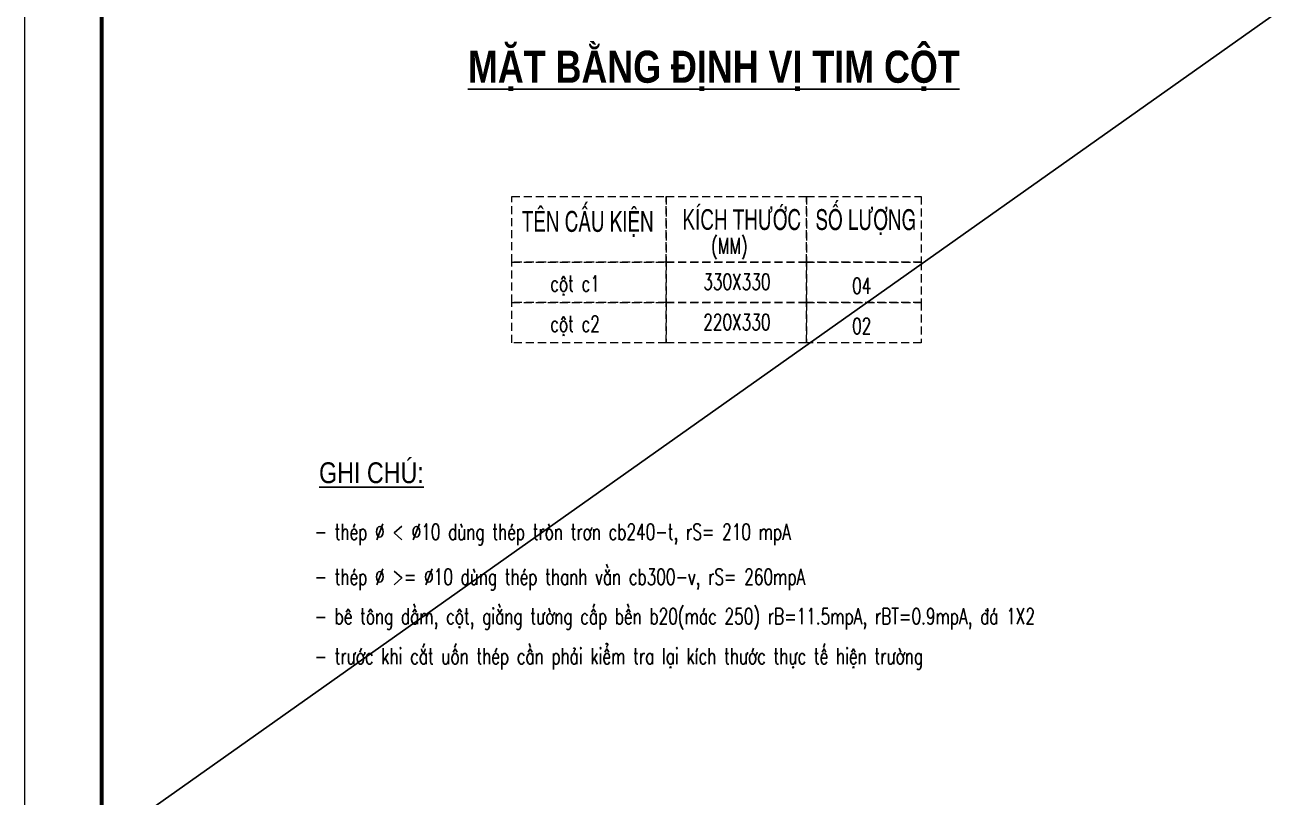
# Model space of a CAD drawing. Header units: millimetres. Extents: x -182770 to 489476, y -561170 to -280028.
# Drawn here: x 73676 to 93015, y -540714 to -528665 of the extents above; entities that cross this region are included whole.
import ezdxf
from ezdxf.enums import TextEntityAlignment as Align

# ---------------------------------------------------------------- set-up
doc = ezdxf.new("R2010")
doc.units = ezdxf.units.MM
doc.header["$MEASUREMENT"] = 0
doc.linetypes.add('HIDDEN', pattern=[0.375, 0.25, -0.125])
doc.layers.get('Defpoints').update_dxf_attribs({"color": 1})
doc.layers.add('KCS_Plotter', color=11, linetype='Continuous', plot=False)
for name, color, linetype, lineweight in [('Khungten_LCDI', 7, 'Continuous', 5), ('LC MANH DUT', 35, 'HIDDEN', 5), ('LC Net thay', 63, 'Continuous', 25), ('LC Text1', 3, 'Continuous', 20), ('LC Text2', 7, 'Continuous', 25)]:
    doc.layers.add(name, color=color, linetype=linetype, lineweight=lineweight)
doc.styles.add('Khungten', font='VHAVAN.TTF', dxfattribs={"width": 0.9, "height": 5000})
doc.styles.add('LC 1', font='VHAVANB.TTF')
doc.styles.add('LC 2', font='VHARIALN.TTF', dxfattribs={"width": 0.7})
doc.styles.add('LC 3', font='vnsimli.shx', dxfattribs={"width": 0.75})
doc.styles.add('LC3', font='VHARIALB.TTF', dxfattribs={"width": 0.8})
doc.styles.add('T2', font='VHARIAL.TTF', dxfattribs={"width": 0.8})
doc.styles.add('Title', font='VHBLACK.TTF', dxfattribs={"width": 0.8})

# ---------------------------------------------------------------- blocks, each defined once
blk = doc.blocks.new('TIEUDE1')
at = {"layer": 'LC Text2', "color": 7, "style": 'LC 1'}
blk.add_attdef('TIªU§Ò', text='', height=5, dxfattribs=at).set_placement((0, 0), align=Align.BOTTOM_CENTER)
blk.add_attdef('TL', text='', height=3, dxfattribs=at).set_placement((0, -2), align=Align.TOP_CENTER)
blk = doc.blocks.new('lcdi fix')
at = {"layer": 'Defpoints', "lineweight": 0}
blk.add_lwpolyline([(-1200, -14850), (-1200, 14850), (40800, 14850), (40800, -14850)], close=True, dxfattribs=at)
at = {"layer": 'Khungten_LCDI', "color": 5, "lineweight": 60}
blk.add_lwpolyline([(0, -14650), (0, 14650), (40600, 14650), (40600, -14650)], close=True, dxfattribs=at)
at = {"color": 7, "style": 'Khungten', "width": 0.8}
for tag, p in [('REVISION', (39499, -10746)), ('NGAYHT', (39546, -11609))]:
    blk.add_attdef(tag, text='', height=200, dxfattribs=at).set_placement(p, align=Align.CENTER)
at = {"layer": 'LC Text1', "color": 3, "style": 'LC 1', "width": 1.834006}
for tag, p, p2 in [('TENBANVE1', (36913, -8886), (40339, -8886)), ('TENBANVE2', (36913, -9562), (40339, -9562))]:
    blk.add_attdef(tag, text='', height=250, dxfattribs=at).set_placement(p, p2, align=Align.FIT)
at = {"layer": 'LC Text1', "style": 'Title', "width": 0.7}
blk.add_attdef('SOBANVE', text='', height=250, dxfattribs=at).set_placement((39562, -13896), align=Align.CENTER)

msp = doc.modelspace()

# ---------------------------------------------------------------- linework, layer by layer
at = {"layer": 'KCS_Plotter', "ltscale": 750}
msp.add_line((73676.1, -542288.8), (115676.1, -512588.8), dxfattribs=at)
at = {"layer": 'LC MANH DUT', "ltscale": 500}
for points in [[(81273.2, -531341.4), (83683.6, -531341.4), (83683.6, -532369.8), (81273.2, -532369.8)], [(83683.6, -531341.4), (85873, -531341.4), (85873, -532369.8), (83683.6, -532369.8)], [(85873, -531341.4), (87662.8, -531341.4), (87662.8, -532369.8), (85873, -532369.8)], [(81273.2, -532369.8), (83683.6, -532369.8), (83683.6, -532998.5), (81273.2, -532998.5)], [(83683.6, -532369.8), (85873, -532369.8), (85873, -532998.5), (83683.6, -532998.5)], [(85873, -532369.8), (87662.8, -532369.8), (87662.8, -532998.5), (85873, -532998.5)], [(81273.2, -532998.5), (83683.6, -532998.5), (83683.6, -533627.2), (81273.2, -533627.2)], [(83683.6, -532998.5), (85873, -532998.5), (85873, -533627.2), (83683.6, -533627.2)], [(85873, -532998.5), (87662.8, -532998.5), (87662.8, -533627.2), (85873, -533627.2)]]:
    msp.add_lwpolyline(points, close=True, dxfattribs=at)

# ---------------------------------------------------------------- block references
at = {"layer": 'LC Net thay'}
msp.add_blockref('lcdi fix', (74876.1, -527438.8), dxfattribs=at)
at = {"layer": 'LC Text2'}
ref = msp.add_blockref('TIEUDE1', (84427.1, -529719.2), dxfattribs=dict(at, xscale=101.6, yscale=101.6, zscale=101.6))
ref.add_attrib('TIªU§Ò', '%%UmÆt b»ng ®Þnh vÞ tim cét', dxfattribs={"color": 7, "height": 500.321, "style": 'LC3', "width": 0.8}).set_placement((84427.1, -529719.2), align=Align.BOTTOM_CENTER)

# ---------------------------------------------------------------- texts
at = {"layer": 'LC Text1', "color": 3, "style": 'LC 3', "width": 0.7}
for s, p in [('(MM)', (84385.5, -532238.8)), ('cét c1', (81876.5, -532826.4)), ('cét c2', (81876.5, -533455.1)), ('- thÐp %%C < %%C10 dïng thÐp trßn tr¬n cb240-t, rS= 210 mpA', (78196.4, -536698.3)), ('- thÐp %%C >= %%C10 dïng thÐp thanh v»n cb300-v, rS= 260mpA', (78196.4, -537400.3)), ('- bª t«ng dÇm, cét, gi»ng t\xadêng cÊp bÒn b20(m¸c 250) rB=11.5mpA, rBT=0.9mpA, ®¸ 1X2', (78196.4, -538016.8)), ('- tr\xadíc khi c¾t uèn thÐp cÇn ph¶i kiÓm tra l¹i kÝch th\xadíc thùc tÕ hiÖn tr\xadêng', (78196.4, -538639.8))]:
    msp.add_text(s, height=250, dxfattribs=at).set_placement(p)
for s, p in [('330X330', (84787.3, -532797.6)), ('04', (86734.8, -532860.6)), ('220X330', (84787.3, -533426.3)), ('02', (86734.8, -533489.4))]:
    msp.add_text(s, height=250, dxfattribs=at).set_placement(p, align=Align.CENTER)
at = {"layer": 'LC Text2', "lineweight": -2, "style": 'LC 2', "width": 0.8}
for s, height, p in [('Sè L¦îNG', 321.43, (86013, -531863.6)), ('tªn cÊu kiÖn', 321.429, (81430.3, -531891.3)), ('kÝch th\xadíc', 321.43, (83938, -531862))]:
    msp.add_text(s, height=height, rotation=359.95192, dxfattribs=at).set_placement(p)
at = {"layer": 'LC Text2', "style": 'T2', "width": 0.8}
msp.add_text('%%ughi chó:', height=325, dxfattribs=at).set_placement((79084.9, -535612.4), align=Align.MIDDLE)

doc.saveas('drawing.dxf')
